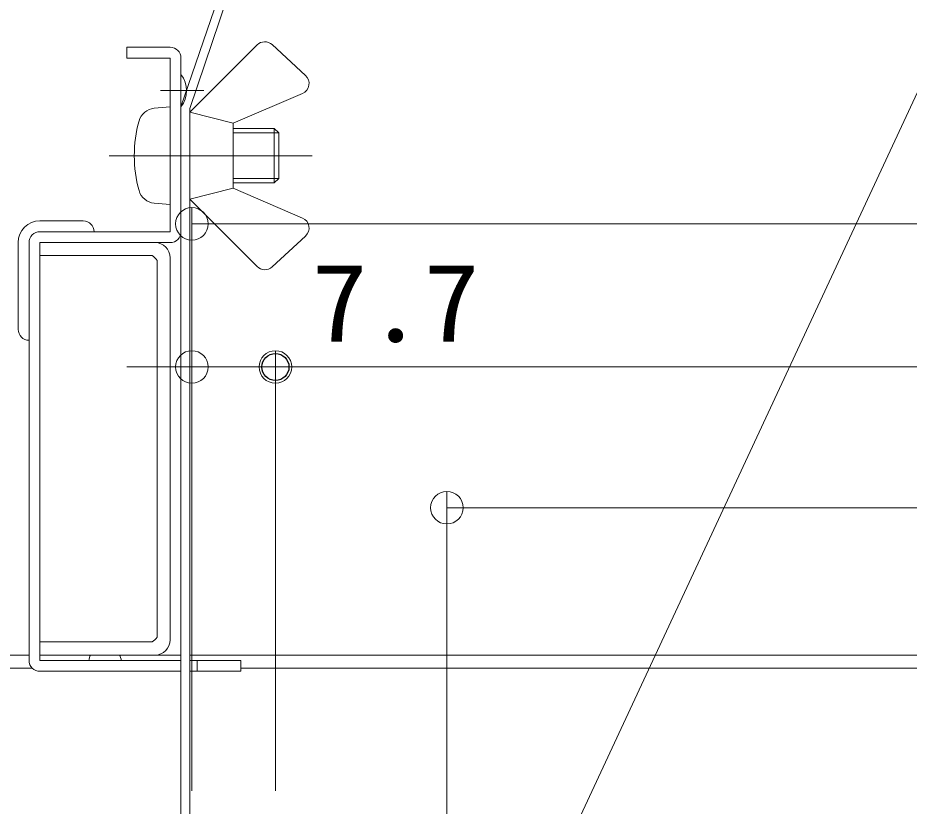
# Model space of a CAD drawing. Units: millimetres, scale not verified. Extents: x -601 to 613, y -416 to 416.
# Drawn here: x -312.9 to -230.8, y 264.8 to 337.5 of the extents above; entities that cross this region are included whole.
import ezdxf
from ezdxf.enums import TextEntityAlignment as Align

# ---------------------------------------------------------------- set-up
doc = ezdxf.new("R2010")
doc.units = ezdxf.units.MM
doc.header["$LTSCALE"] = 5
doc.header["$PDMODE"] = 32
doc.header["$PDSIZE"] = 2.5
for name, color, linetype, lineweight in [('0-2_center', 5, 'Continuous', 9), ('0-8_0', 7, 'Continuous', 9), ('0-9_SUNPO', 4, 'Continuous', 9), ('0-E_SCREW', 2, 'Continuous', 9), ('1-8_sunpou', 1, 'Continuous', 9), ('1-9_1C', 3, 'Continuous', 9)]:
    doc.layers.add(name, color=color, linetype=linetype, lineweight=lineweight)
doc.layers.add('0-A_DEFPOINTS', color=7, linetype='Continuous')
doc.styles.add('ＭＳ ゴシック', font='')
doc.styles.get('ＭＳ ゴシック').set_extended_font_data('MS Gothic')

# ---------------------------------------------------------------- blocks, each defined once
blk = doc.blocks.new('_ORIGIN')
at = {"layer": '0-8_0', "color": 1}
blk.add_line((0, 0), (-5, 0), dxfattribs=at)
blk.add_circle((0, 0), 2.5, dxfattribs=at)

msp = doc.modelspace()

# ---------------------------------------------------------------- linework, layer by layer
at = {"layer": '0-2_center'}
for p, q in [((-299.799, 330.763), (-295.799, 330.763)), ((-286.279, 324.763), (-304.524, 324.763)), ((-285.822, 324.763), (-303.934, 324.763))]:
    msp.add_line(p, q, dxfattribs=at)
at = {"layer": '0-8_0', "color": 2}
for p, q in [((-297.104, 328.763), (-290.897, 334.97)), ((-286.426, 332.158), (-289.512, 334.999)), ((-293.104, 327.763), (-286.71, 330.503)), ((-293.104, 327.763), (-297.104, 328.763)), ((-297.104, 328.763), (-297.104, 320.763)), ((-293.104, 327.763), (-293.104, 321.763)), ((-297.104, 320.763), (-297.104, 324.763)), ((-293.104, 321.763), (-297.104, 320.763)), ((-293.104, 321.763), (-286.71, 319.023)), ((-297.104, 320.763), (-290.897, 314.556)), ((-286.426, 317.368), (-289.512, 314.527)), ((-311.904, 278.763), (-398.588, 278.763)), ((-300.304, 278.763), (-297.904, 278.763)), ((157.296, 278.763), (-297.104, 278.763)), ((-311.618, 277.563), (-398.588, 277.563)), ((152.596, 277.563), (-292.404, 277.563))]:
    msp.add_line(p, q, dxfattribs=at)
at = {"layer": '0-8_0'}
for p, q in [((-310.904, 318.763), (-306.904, 318.763)), ((-312.904, 316.763), (-312.904, 308.763))]:
    msp.add_line(p, q, dxfattribs=at)
at = {"layer": '0-8_0', "color": 2}
for centre, start, end in [((-290.19, 334.263), 47.36905, 135), ((-287.104, 331.422), 293.19859, 47.36905), ((-287.104, 318.104), 312.63095, 66.80141), ((-290.19, 315.263), 225, 312.63095)]:
    msp.add_arc(centre, 1, start, end, dxfattribs=at)
at = {"layer": '0-8_0'}
for centre, radius, start, end in [((-310.904, 316.763), 2, 90, 180), ((-306.904, 317.763), 1, 0, 90), ((-311.904, 308.763), 1, 180, 270)]:
    msp.add_arc(centre, radius, start, end, dxfattribs=at)
at = {"layer": '0-9_SUNPO'}
for p, q in [((-297.904, 329.263), (-285.423, 365.964)), ((-297.104, 329.131), (-284.666, 365.706)), ((-302.904, 334.763), (-298.904, 334.763)), ((-302.904, 334.763), (-302.904, 333.763)), ((-302.904, 333.763), (-298.904, 333.763)), ((-298.904, 333.763), (-298.904, 317.763)), ((-297.904, 333.763), (-297.904, 317.763)), ((-297.904, 240.772), (-297.904, 329.263)), ((-297.104, 240.772), (-297.104, 329.131)), ((-310.904, 317.763), (-298.904, 317.763)), ((-311.904, 316.763), (-311.904, 278.263)), ((-310.904, 316.763), (-310.904, 278.263)), ((-310.904, 316.763), (-298.904, 316.763)), ((-310.904, 278.263), (-297.904, 278.263)), ((-297.904, 278.263), (-297.904, 277.263)), ((-297.104, 278.263), (-292.404, 278.263)), ((-296.404, 277.263), (-296.404, 278.263)), ((-292.404, 277.263), (-292.404, 278.263)), ((-310.904, 277.263), (-297.904, 277.263)), ((-297.104, 277.263), (-292.404, 277.263))]:
    msp.add_line(p, q, dxfattribs=at)
at = {"layer": '0-9_SUNPO', "color": 1}
for p, q in [((-296.904, 266.263), (-296.904, 319.989)), ((-293.904, 318.489), (154.096, 318.489))]:
    msp.add_line(p, q, dxfattribs=at)
at = {"layer": '0-9_SUNPO'}
for centre, start, end in [((-298.904, 333.763), 0, 90), ((-310.904, 316.763), 90, 180), ((-298.904, 317.763), 270, 0), ((-310.904, 278.263), 180, 270)]:
    msp.add_arc(centre, 1, start, end, dxfattribs=at)
at = {"layer": '0-9_SUNPO', "color": 7}
for centre, radius, start, end in [((-299.904, 330.763), 2.5, 323.1301, 36.8699), ((-304.904, 278.048), 1.515, 151.83052, 171.82877), ((-304.904, 278.048), 1.515, 8.17123, 28.16948)]:
    msp.add_arc(centre, radius, start, end, dxfattribs=at)
at = {"layer": '0-A_DEFPOINTS'}
msp.add_point((-289.204, 305.303), dxfattribs=at)
at = {"layer": '0-E_SCREW'}
for p, q in [((-300.365, 329.135), (-298.904, 329.263)), ((-298.904, 329.263), (-298.904, 320.263)), ((-293.104, 327.263), (-289.304, 327.263)), ((-288.904, 326.863), (-289.304, 327.263)), ((-289.304, 327.263), (-289.304, 322.263)), ((-293.104, 326.863), (-288.904, 326.863)), ((-288.904, 326.863), (-288.904, 322.663)), ((-288.904, 322.663), (-293.104, 322.663)), ((-289.304, 322.263), (-293.104, 322.263)), ((-288.904, 322.663), (-289.304, 322.263)), ((-298.904, 320.263), (-300.365, 320.391))]:
    msp.add_line(p, q, dxfattribs=at)
for centre, radius, start, end in [((-300.226, 327.541), 1.6, 95, 164.50603), ((-290.204, 324.763), 12, 164.50603, 195.49397), ((-300.226, 321.985), 1.6, 195.49397, 265)]:
    msp.add_arc(centre, radius, start, end, dxfattribs=at)
at = {"layer": '1-8_sunpou'}
for p, q in [((-296.904, 266.263), (-296.904, 306.803)), ((-289.204, 266.263), (-289.204, 306.803)), ((-289.204, 266.263), (-289.204, 306.803)), ((-299.904, 305.303), (-302.904, 305.303)), ((-296.904, 305.303), (-289.204, 305.303)), ((-286.204, 305.303), (-283.204, 305.303)), ((-286.204, 305.303), (146.396, 305.303)), ((-273.404, 226.163), (-273.404, 293.837)), ((-270.404, 292.337), (130.596, 292.337))]:
    msp.add_line(p, q, dxfattribs=at)
at = {"layer": '1-8_sunpou', "color": 7}
msp.add_lwpolyline([(-209.88, 331.95), (-229.426, 331.95), (-263.785, 258.146)], dxfattribs=at)
at = {"layer": '1-9_1C'}
for p, q in [((-310.904, 316.763), (-310.904, 315.563)), ((-310.904, 316.763), (-300.304, 316.763)), ((-310.904, 315.563), (-300.556, 315.563)), ((-300.104, 315.111), (-300.104, 280.415)), ((-298.904, 315.363), (-298.904, 280.163)), ((-300.304, 278.763), (-310.904, 278.763))]:
    msp.add_line(p, q, dxfattribs=at)
msp.add_lwpolyline([(-300.556, 279.963), (-310.904, 279.963), (-310.904, 278.763)], dxfattribs=at)
for centre, start, end in [((-300.304, 315.363), 0, 90), ((-301.294, 314.373), 31.79225, 58.20775), ((-301.294, 281.153), 301.79225, 328.20775), ((-300.304, 280.163), 270, 0)]:
    msp.add_arc(centre, 1.4, start, end, dxfattribs=at)

# ---------------------------------------------------------------- block references
at = {"layer": '0-9_SUNPO', "xscale": 0.6, "yscale": 0.6, "rotation": 180}
msp.add_blockref('_ORIGIN', (-296.904, 318.489), dxfattribs=at)
at = {"layer": '1-8_sunpou', "xscale": 0.6, "yscale": 0.6}
msp.add_blockref('_ORIGIN', (-296.904, 305.303), dxfattribs=at)
at = {"layer": '1-8_sunpou', "xscale": 0.6, "yscale": 0.6, "rotation": 180}
for p in [(-289.204, 305.303), (-289.204, 305.303), (-273.404, 292.337)]:
    msp.add_blockref('_ORIGIN', p, dxfattribs=at)

# ---------------------------------------------------------------- texts
at = {"layer": '1-8_sunpou', "color": 2, "style": 'ＭＳ ゴシック', "width": 1.05}
msp.add_text('7.7', height=7.221, dxfattribs=at).set_placement((-285.864, 305.465), align=Align.BOTTOM_LEFT)

doc.saveas('drawing.dxf')
